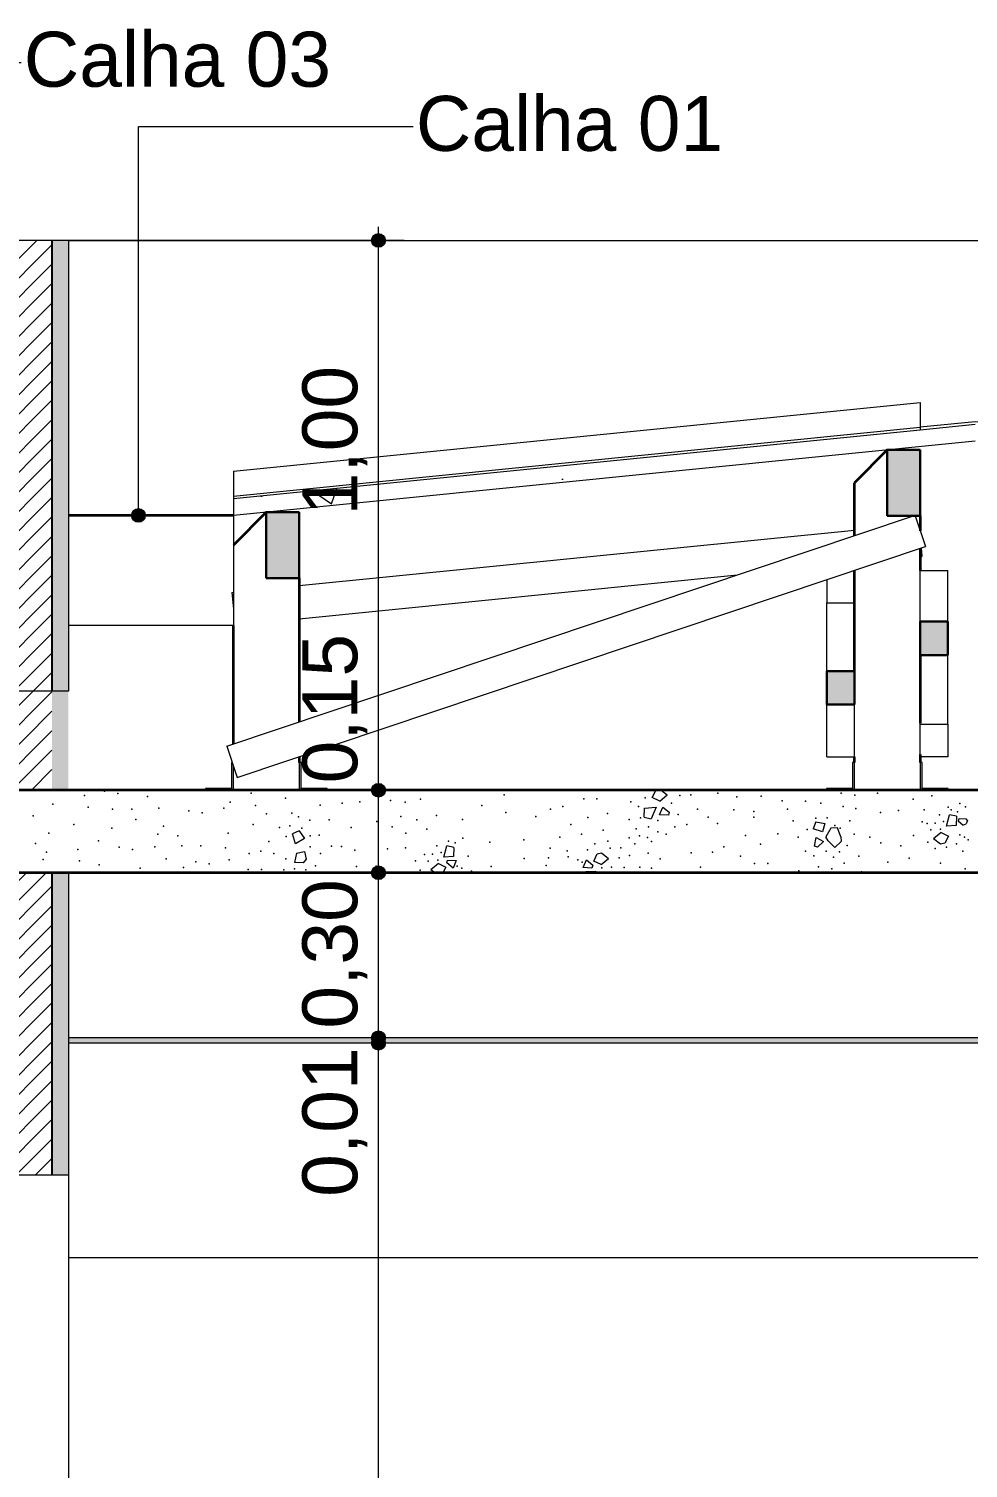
# Model space of a CAD drawing. Header units: metres. Extents: x -77 to 97, y 0 to 6.
# Drawn here: x 86.604 to 88.313, y 3.262 to 5.88 of the extents above; entities that cross this region are included whole.
import ezdxf

# ---------------------------------------------------------------- set-up
doc = ezdxf.new("R2010")
doc.units = ezdxf.units.M
doc.header["$MEASUREMENT"] = 0
doc.linetypes.add('broken', pattern=[2.46944, 1.41111, -1.05833])
for name, color, linetype in [('COTAS CORTE', 7, 'Continuous'), ('FORRO.EXEC', 7, 'Continuous'), ('LAJES.EST', 7, 'Continuous'), ('NOTAS-LAYOUT.EXEC', 7, 'Continuous'), ('PAREDE CONSTRUIR', 7, 'Continuous'), ('S-BEAM-____-OTLN.IFC Model', 7, 'Continuous')]:
    doc.layers.add(name, color=color, linetype=linetype)
for name, color, linetype, lineweight, true_color in [('COTAS CORTE_Caneta_No__25', 7, 'Continuous', 13, 0x982312), ('ESTRUTURA-COB.EST_Caneta_No__254', 7, 'Continuous', 0, 0xd1c9ad), ('ESTRUTURA-COB.EST_Caneta_No__97', 7, 'Continuous', 5, 0x6b6b6b), ('PAREDE CONSTRUIR_Caneta_No__16', 7, 'Continuous', 0, 0xc9c9c9), ('S-BEAM-____-OTLN.IFC Model_Caneta_No__13', 7, 'Continuous', 0, 0xaaaaaa)]:
    doc.layers.add(name, color=color, linetype=linetype, lineweight=lineweight, true_color=true_color)
for name, color, linetype, lineweight in [('ESTRUTURA-COB.EST_Caneta_No__1', 7, 'Continuous', 35), ('ESTRUTURA-COB.EST_Caneta_No__10', 7, 'Continuous', 5), ('ESTRUTURA-COB.EST_Caneta_No__241', 7, 'Continuous', 13), ('ESTRUTURA-COB.EST_Caneta_No__98', 7, 'Continuous', 0), ('FORRO.EXEC_Caneta_No__241', 7, 'Continuous', 13), ('Janelas Archicad_Caneta_No__241', 7, 'Continuous', 13), ('LAJES.EST_Caneta_No__1', 7, 'Continuous', 35), ('LAJES.EST_Caneta_No__241', 7, 'Continuous', 13), ('NOTAS-LAYOUT.EXEC_Caneta_No__241', 7, 'Continuous', 13), ('NOTAS-LAYOUT.EXEC_Caneta_No__5', 7, 'Continuous', 15), ('PAREDE CONSTRUIR_Caneta_No__241', 7, 'Continuous', 13), ('PAREDE CONSTRUIR_Caneta_No__3', 7, 'Continuous', 25), ('S-BEAM-____-OTLN.IFC Model_Caneta_No__1', 7, 'Continuous', 35), ('S-BEAM-____-OTLN.IFC Model_Caneta_No__2', 7, 'Continuous', 30)]:
    doc.layers.add(name, color=color, linetype=linetype, lineweight=lineweight)
doc.styles.add('ESTILO_GERADO_1', font='arial.ttf')
doc.dimstyles.new('ESTILO_GERADO__10', dxfattribs={"dimtxt": 0.1, "dimasz": 0.0475, "dimexe": 0.18, "dimexo": 0.624631, "dimgap": 0, "dimtad": 1, "dimzin": 0, "dimdsep": 46, "dimtxsty": 'ESTILO_GERADO_1', "dimblk": 'ARROWHEAD_11', "dimblk1": 'ARROWHEAD_11', "dimblk2": 'ARROWHEAD_11', "dimcen": 0.09, "dimclrd": 256, "dimclre": 256, "dimclrt": 256, "dimadec": 0, "dimazin": 0, "dimtfac": 1, "dimtdec": 4, "dimtmove": 0, "dimatfit": 3, "dimfxl": 0, "dimtolj": 1, "dimtzin": 0, "dimarcsym": 0})
pattern_1 = [(45, (29.87522, 0.795284), (-0.01767767, 0.01767767), [])]

# ---------------------------------------------------------------- blocks, each defined once
blk = doc.blocks.new('*X145', base_point=(29.8752, 0.7953))
at = {"layer": 'LAJES.EST_Caneta_No__241', "color": 7, "linetype": 'Continuous', "lineweight": 13}
for p, q in [((87.7382, 4.4821), (87.7444, 4.4949)), ((87.7516, 4.4758), (87.7382, 4.4821)), ((87.7444, 4.4949), (87.746, 4.4953)), ((87.7516, 4.4758), (87.7652, 4.4869)), ((87.7546, 4.4953), (87.7652, 4.4869)), ((87.7234, 4.4462), (87.724, 4.4628)), ((87.724, 4.4628), (87.7449, 4.4647)), ((87.7449, 4.4647), (87.7364, 4.4433)), ((87.7515, 4.4508), (87.7571, 4.4649)), ((87.7674, 4.4501), (87.7515, 4.4508)), ((87.7571, 4.4649), (87.7687, 4.4554)), ((87.7687, 4.4554), (87.7674, 4.4501)), ((88.2736, 4.4303), (88.2787, 4.4509)), ((88.2917, 4.4481), (88.2787, 4.4509)), ((87.7234, 4.4462), (87.7364, 4.4433)), ((88.0356, 4.4379), (88.0311, 4.4254)), ((88.0479, 4.4196), (88.0311, 4.4254)), ((88.0356, 4.4379), (88.052, 4.435)), ((88.052, 4.435), (88.0479, 4.4196)), ((88.0631, 4.4266), (88.0539, 4.4106)), ((88.0751, 4.4272), (88.0631, 4.4266)), ((88.081, 4.4105), (88.0751, 4.4272)), ((88.291, 4.4314), (88.2736, 4.4303)), ((88.2917, 4.4481), (88.291, 4.4314)), ((88.2954, 4.4387), (88.2968, 4.444)), ((88.3035, 4.432), (88.2954, 4.4387)), ((88.2968, 4.444), (88.3094, 4.4434)), ((88.3035, 4.432), (88.309, 4.4341)), ((88.3115, 4.4402), (88.309, 4.4341)), ((88.3115, 4.4402), (88.3094, 4.4434)), ((87.0955, 4.4216), (87.0835, 4.416)), ((87.0889, 4.3982), (87.0835, 4.416)), ((87.1051, 4.4079), (87.0889, 4.3982)), ((87.0955, 4.4216), (87.1051, 4.4079)), ((88.0336, 4.3937), (88.0365, 4.4094)), ((88.0365, 4.4094), (88.0496, 4.4019)), ((88.0496, 4.4019), (88.0386, 4.3917)), ((88.0582, 4.4036), (88.0539, 4.4106)), ((88.0703, 4.391), (88.0582, 4.4036)), ((88.082, 4.4021), (88.0703, 4.391)), ((88.081, 4.4105), (88.082, 4.4021)), ((88.2635, 4.4185), (88.2499, 4.4073)), ((88.2626, 4.3973), (88.2499, 4.4073)), ((88.2707, 4.3994), (88.2626, 4.3973)), ((88.2635, 4.4185), (88.2769, 4.4121)), ((88.2769, 4.4121), (88.2707, 4.3994)), ((87.0909, 4.381), (87.0868, 4.3639)), ((87.0909, 4.381), (87.1054, 4.384)), ((87.1054, 4.384), (87.1082, 4.3701)), ((87.3591, 4.3738), (87.3641, 4.3944)), ((87.3765, 4.3749), (87.3591, 4.3738)), ((87.3771, 4.3915), (87.3641, 4.3944)), ((87.3771, 4.3915), (87.3765, 4.3749)), ((87.6316, 4.3667), (87.6378, 4.3795)), ((87.6378, 4.3795), (87.646, 4.3815)), ((87.646, 4.3815), (87.6586, 4.3715)), ((88.0386, 4.3917), (88.0336, 4.3937)), ((87.1029, 4.3635), (87.0868, 4.3639)), ((87.1082, 4.3701), (87.1029, 4.3635)), ((87.3489, 4.362), (87.3353, 4.3508)), ((87.3423, 4.3453), (87.3353, 4.3508)), ((87.3489, 4.362), (87.3623, 4.3556)), ((87.3623, 4.3556), (87.3573, 4.3453)), ((87.3642, 4.3632), (87.3655, 4.3684)), ((87.3758, 4.3537), (87.3642, 4.3632)), ((87.3655, 4.3684), (87.3814, 4.3677)), ((87.3814, 4.3677), (87.3758, 4.3537)), ((87.6125, 4.3546), (87.6182, 4.3686)), ((87.6284, 4.3539), (87.6125, 4.3546)), ((87.6174, 4.3453), (87.6175, 4.3474)), ((87.6175, 4.3474), (87.6349, 4.3485)), ((87.6182, 4.3686), (87.6298, 4.3591)), ((87.6298, 4.3591), (87.6284, 4.3539)), ((87.645, 4.3603), (87.6316, 4.3667)), ((87.6349, 4.3485), (87.6341, 4.3453)), ((87.645, 4.3603), (87.6586, 4.3715))]:
    blk.add_line(p, q, dxfattribs=at)
for p in [(86.705, 4.4859), (86.7412, 4.4935), (86.7655, 4.4897), (86.8195, 4.4841), (87.0081, 4.4899), (87.071, 4.4808), (87.2488, 4.4918), (87.2617, 4.4768), (87.3163, 4.4793), (87.4685, 4.4868), (87.6134, 4.48), (87.637, 4.4799), (87.7251, 4.4814), (87.7883, 4.4859), (87.8082, 4.487), (87.8573, 4.4898), (87.8919, 4.4832), (87.9363, 4.4849), (88.0818, 4.4898), (88.1065, 4.4863), (88.1478, 4.4899), (88.2127, 4.4789), (88.247, 4.4854), (86.6472, 4.4703), (86.7114, 4.4644), (86.7562, 4.4609), (86.7911, 4.461), (86.8403, 4.4626), (86.8947, 4.458), (86.9191, 4.4542), (86.9587, 4.4627), (86.9701, 4.474), (87.0161, 4.4676), (87.0359, 4.4522), (87.0823, 4.4537), (87.1335, 4.4683), (87.1739, 4.472), (87.2059, 4.4742), (87.2886, 4.474), (87.428, 4.4679), (87.4719, 4.455), (87.553, 4.461), (87.5753, 4.4657), (87.6568, 4.4529), (87.699, 4.4742), (87.713, 4.4658), (87.7733, 4.4722), (87.7851, 4.4511), (87.8204, 4.4611), (87.8864, 4.4597), (87.923, 4.4567), (87.9747, 4.476), (87.9844, 4.4612), (88.0171, 4.4753), (88.0447, 4.4716), (88.0857, 4.4657), (88.1084, 4.4624), (88.1535, 4.4552), (88.1861, 4.4586), (88.233, 4.4596), (88.2608, 4.4509), (88.2763, 4.4645), (88.2818, 4.4595), (88.2938, 4.4563), (88.298, 4.471), (88.3082, 4.4651), (86.6114, 4.4486), (86.6853, 4.4331), (86.7546, 4.4265), (86.7983, 4.4423), (86.8487, 4.4303), (87.0119, 4.4331), (87.0599, 4.4279), (87.0789, 4.4304), (87.0946, 4.4473), (87.1006, 4.4263), (87.1149, 4.4412), (87.1502, 4.4417), (87.1902, 4.4276), (87.2369, 4.4385), (87.2647, 4.4286), (87.2807, 4.4479), (87.3099, 4.4417), (87.3279, 4.4245), (87.3455, 4.4493), (87.3928, 4.4421), (87.5264, 4.4477), (87.59, 4.4331), (87.6207, 4.4459), (87.6961, 4.4422), (87.7086, 4.4251), (87.7165, 4.4455), (87.7313, 4.4291), (87.7485, 4.4401), (87.7792, 4.4286), (87.8011, 4.4334), (87.8398, 4.4466), (87.8567, 4.4352), (87.9228, 4.4462), (87.9947, 4.4397), (88.0358, 4.4448), (88.0565, 4.4455), (88.0703, 4.4314), (88.0803, 4.4264), (88.0977, 4.4398), (88.2295, 4.4378), (88.2383, 4.4348), (88.2528, 4.4354), (88.2624, 4.4245), (88.2683, 4.4387), (86.6159, 4.3983), (86.6398, 4.4174), (86.7306, 4.4031), (86.8384, 4.4155), (86.8748, 4.4127), (86.9665, 4.4174), (87.0404, 4.4019), (87.0718, 4.4113), (87.1157, 4.4122), (87.1319, 4.4139), (87.2897, 4.4174), (87.3672, 4.4029), (87.3792, 4.3998), (87.3936, 4.4085), (87.4423, 4.4008), (87.5046, 4.4054), (87.57, 4.4102), (87.6093, 4.4154), (87.6486, 4.4225), (87.6574, 4.4029), (87.6961, 4.4091), (87.7146, 4.4126), (87.7292, 4.4093), (87.7368, 4.4023), (87.748, 4.4197), (87.7631, 4.4153), (87.9076, 4.4132), (87.9668, 4.4159), (88.0034, 4.41), (88.0199, 4.4241), (88.1053, 4.4155), (88.1341, 4.4102), (88.1541, 4.3998), (88.2136, 4.4133), (88.2398, 4.401), (88.2448, 4.4232), (88.2915, 4.3982), (88.2979, 4.4142), (88.306, 4.4102), (88.3128, 4.4051), (86.6356, 4.3829), (86.6931, 4.3878), (86.768, 4.3916), (86.7924, 4.3879), (86.8328, 4.3924), (86.882, 4.394), (86.9169, 4.3941), (86.9617, 4.3906), (87.0045, 4.3802), (87.0259, 4.3849), (87.0493, 4.3804), (87.1154, 4.3925), (87.1343, 4.3803), (87.1545, 4.3937), (87.1726, 4.3931), (87.1966, 4.3866), (87.2566, 4.3887), (87.2888, 4.3904), (87.3237, 4.3783), (87.3382, 4.3789), (87.3463, 4.3944), (87.3537, 4.3822), (87.403, 4.3756), (87.5493, 4.3722), (87.5524, 4.3899), (87.5831, 4.385), (87.585, 4.374), (87.6203, 4.3873), (87.6333, 4.3977), (87.6618, 4.3903), (87.678, 4.3725), (87.6811, 4.3909), (87.6966, 4.3765), (87.7062, 4.3979), (87.7304, 4.3808), (87.809, 4.3815), (87.8478, 4.383), (87.8681, 4.3922), (87.8989, 4.3755), (87.9348, 4.3974), (88.0169, 4.3845), (88.0322, 4.376), (88.0546, 4.3849), (88.068, 4.3734), (88.0786, 4.3835), (88.0927, 4.3949), (88.1138, 4.3758), (88.1903, 4.3946), (88.2054, 4.3721), (88.2529, 4.3892), (88.2734, 4.3919), (88.3034, 4.3849), (86.6296, 4.3696), (86.6957, 4.3673), (86.7314, 4.3595), (86.8062, 4.3535), (86.8536, 4.3709), (86.8854, 4.3549), (86.9076, 4.3653), (86.9319, 4.3615), (86.9681, 4.3691), (87.003, 4.351), (87.0272, 4.3512), (87.0677, 4.3507), (87.0714, 4.3707), (87.0873, 4.3527), (87.1077, 4.3508), (87.1252, 4.3577), (87.1999, 4.3567), (87.2359, 4.3576), (87.2974, 4.3459), (87.307, 4.3673), (87.316, 4.3498), (87.3302, 4.3667), (87.3478, 4.368), (87.3833, 4.3576), (87.3915, 4.3537), (87.409, 4.3483), (87.4448, 4.3568), (87.505, 4.3713), (87.5453, 4.3584), (87.5909, 4.3467), (87.6025, 4.3686), (87.6107, 4.3647), (87.6461, 4.3543), (87.6637, 4.3556), (87.687, 4.355), (87.7155, 4.3556), (87.7368, 4.3534), (87.7527, 4.3709), (87.8261, 4.3556), (87.9242, 4.3621), (87.9484, 4.3622), (88.0046, 4.3487), (88.0408, 4.3563), (88.0651, 4.3525), (88.0873, 4.3629), (88.1191, 4.3469), (88.1665, 4.3643), (88.2625, 4.3628), (88.3077, 4.3527)]:
    blk.add_point(p, dxfattribs=at)
blk = doc.blocks.new('*D171', base_point=(29.8752, 0.7953))
at = {"layer": 'COTAS CORTE_Caneta_No__25', "linetype": 'Continuous', "lineweight": 13, "true_color": 0x982312}
for points in [[(87.2274, 4.0453), (87.2284, 4.0405), (87.2311, 4.0364), (87.2351, 4.0337), (87.2399, 4.0328), (87.2447, 4.0337), (87.2487, 4.0364), (87.2515, 4.0405), (87.2524, 4.0453), (87.2515, 4.0501), (87.2487, 4.0541), (87.2447, 4.0568), (87.2399, 4.0578), (87.2351, 4.0568), (87.2311, 4.0541), (87.2284, 4.0501)], [(87.2274, 4.0353), (87.2284, 4.0305), (87.2311, 4.0264), (87.2351, 4.0237), (87.2399, 4.0228), (87.2447, 4.0237), (87.2487, 4.0264), (87.2515, 4.0305), (87.2524, 4.0353), (87.2515, 4.0401), (87.2487, 4.0441), (87.2447, 4.0468), (87.2399, 4.0478), (87.2351, 4.0468), (87.2311, 4.0441), (87.2284, 4.0401)], [(87.2274, 0.7953), (87.2284, 0.7905), (87.2311, 0.7864), (87.2351, 0.7837), (87.2399, 0.7828), (87.2447, 0.7837), (87.2487, 0.7864), (87.2515, 0.7905), (87.2524, 0.7953), (87.2515, 0.8001), (87.2487, 0.8041), (87.2447, 0.8068), (87.2399, 0.8078), (87.2351, 0.8068), (87.2311, 0.8041), (87.2284, 0.8001)]]:
    blk.add_hatch(color=24, dxfattribs=at).paths.add_polyline_path(points)
at = {"layer": 'COTAS CORTE_Caneta_No__25', "color": 24, "linetype": 'Continuous', "lineweight": 13, "true_color": 0x982312}
for p, q in [((87.2274, 4.0353), (87.193, 4.0353)), ((87.8645, 4.0353), (87.2524, 4.0353)), ((87.2399, 0.8078), (87.2399, 4.0228)), ((87.2274, 0.7953), (86.6153, 0.7953)), ((87.2868, 0.7953), (87.2524, 0.7953)), ((87.2399, 0.7703), (87.2399, 0.7828))]:
    blk.add_line(p, q, dxfattribs=at)
for centre in [(87.2399, 4.0353), (87.2399, 0.7953)]:
    blk.add_circle(centre, 0.0125, dxfattribs=at)
at = {"layer": 'COTAS CORTE_Caneta_No__25', "color": 24, "lineweight": 13, "true_color": 0x982312, "char_height": 0.1, "attachment_point": 7, "rotation": 90, "style": 'ESTILO_GERADO_1'}
for s, insert in [('\\A1;{\\pql;\\fArial|b0|i0|c0|p0;\\W1.000000;0,01}', (87.2199, 3.7559)), ('\\A1;{\\pql;\\fArial|b0|i0|c0|p0;\\W1.000000;3,24}', (87.2199, 2.1484))]:
    blk.add_mtext(s, dxfattribs=dict(at, insert=insert))
blk = doc.blocks.new('ARROWHEAD_11')
at = {"color": 0, "linetype": 'Continuous', "lineweight": 0}
blk.add_line((0, 0), (-1, 0), dxfattribs=at)
at = {"color": 0, "linetype": 'Continuous', "lineweight": 0, "const_width": 0.25, "flags": 128}
blk.add_lwpolyline([(-0.125, 0, 1), (0.125, 0, 1)], format="xyb", close=True, dxfattribs=at)
blk = doc.blocks.new('*D172', base_point=(29.8752, 0.7953))
at = {"layer": 'COTAS CORTE_Caneta_No__25', "linetype": 'Continuous', "lineweight": 13, "true_color": 0x982312}
for points in [[(87.2274, 4.0453), (87.2284, 4.0405), (87.2311, 4.0364), (87.2351, 4.0337), (87.2399, 4.0328), (87.2447, 4.0337), (87.2487, 4.0364), (87.2515, 4.0405), (87.2524, 4.0453), (87.2515, 4.0501), (87.2487, 4.0541), (87.2447, 4.0568), (87.2399, 4.0578), (87.2351, 4.0568), (87.2311, 4.0541), (87.2284, 4.0501)], [(87.2274, 4.0353), (87.2284, 4.0305), (87.2311, 4.0264), (87.2351, 4.0237), (87.2399, 4.0228), (87.2447, 4.0237), (87.2487, 4.0264), (87.2515, 4.0305), (87.2524, 4.0353), (87.2515, 4.0401), (87.2487, 4.0441), (87.2447, 4.0468), (87.2399, 4.0478), (87.2351, 4.0468), (87.2311, 4.0441), (87.2284, 4.0401)]]:
    blk.add_hatch(color=24, dxfattribs=at).paths.add_polyline_path(points)
at = {"layer": 'COTAS CORTE_Caneta_No__25', "color": 24, "linetype": 'Continuous', "lineweight": 13, "true_color": 0x982312}
for p, q in [((87.2274, 4.0453), (87.193, 4.0453)), ((87.2274, 4.0353), (87.193, 4.0353)), ((87.2399, 4.0353), (87.2399, 4.0353)), ((87.8645, 4.0453), (87.2524, 4.0453)), ((87.8645, 4.0353), (87.2524, 4.0353))]:
    blk.add_line(p, q, dxfattribs=at)
for centre in [(87.2399, 4.0453), (87.2399, 4.0353)]:
    blk.add_circle(centre, 0.0125, dxfattribs=at)
blk = doc.blocks.new('*D173', base_point=(29.8752, 0.7953))
at = {"layer": 'COTAS CORTE_Caneta_No__25', "linetype": 'Continuous', "lineweight": 13, "true_color": 0x982312}
for points in [[(87.2274, 4.3453), (87.2284, 4.3405), (87.2311, 4.3364), (87.2351, 4.3337), (87.2399, 4.3328), (87.2447, 4.3337), (87.2487, 4.3364), (87.2515, 4.3405), (87.2524, 4.3453), (87.2515, 4.3501), (87.2487, 4.3541), (87.2447, 4.3568), (87.2399, 4.3578), (87.2351, 4.3568), (87.2311, 4.3541), (87.2284, 4.3501)], [(87.2274, 4.0453), (87.2284, 4.0405), (87.2311, 4.0364), (87.2351, 4.0337), (87.2399, 4.0328), (87.2447, 4.0337), (87.2487, 4.0364), (87.2515, 4.0405), (87.2524, 4.0453), (87.2515, 4.0501), (87.2487, 4.0541), (87.2447, 4.0568), (87.2399, 4.0578), (87.2351, 4.0568), (87.2311, 4.0541), (87.2284, 4.0501)], [(87.2274, 4.0353), (87.2284, 4.0305), (87.2311, 4.0264), (87.2351, 4.0237), (87.2399, 4.0228), (87.2447, 4.0237), (87.2487, 4.0264), (87.2515, 4.0305), (87.2524, 4.0353), (87.2515, 4.0401), (87.2487, 4.0441), (87.2447, 4.0468), (87.2399, 4.0478), (87.2351, 4.0468), (87.2311, 4.0441), (87.2284, 4.0401)]]:
    blk.add_hatch(color=24, dxfattribs=at).paths.add_polyline_path(points)
at = {"layer": 'COTAS CORTE_Caneta_No__25', "color": 24, "linetype": 'Continuous', "lineweight": 13, "true_color": 0x982312}
blk.add_line((87.2399, 4.0578), (87.2399, 4.3328), dxfattribs=at)
for centre in [(87.2399, 4.3453), (87.2399, 4.0453)]:
    blk.add_circle(centre, 0.0125, dxfattribs=at)
at = {"layer": 'COTAS CORTE_Caneta_No__25', "color": 24, "lineweight": 13, "true_color": 0x982312, "insert": (87.2199, 4.0618), "char_height": 0.1, "attachment_point": 7, "rotation": 90, "style": 'ESTILO_GERADO_1'}
blk.add_mtext('\\A1;{\\pql;\\fArial|b0|i0|c0|p0;\\W1.000000;0,30}', dxfattribs=at)
blk = doc.blocks.new('*D174', base_point=(29.8752, 0.7953))
at = {"layer": 'COTAS CORTE_Caneta_No__25', "linetype": 'Continuous', "lineweight": 13, "true_color": 0x982312}
for points in [[(87.2274, 4.4953), (87.2284, 4.4905), (87.2311, 4.4864), (87.2351, 4.4837), (87.2399, 4.4828), (87.2447, 4.4837), (87.2487, 4.4864), (87.2515, 4.4905), (87.2524, 4.4953), (87.2515, 4.5001), (87.2487, 4.5041), (87.2447, 4.5068), (87.2399, 4.5078), (87.2351, 4.5068), (87.2311, 4.5041), (87.2284, 4.5001)], [(87.2274, 4.3453), (87.2284, 4.3405), (87.2311, 4.3364), (87.2351, 4.3337), (87.2399, 4.3328), (87.2447, 4.3337), (87.2487, 4.3364), (87.2515, 4.3405), (87.2524, 4.3453), (87.2515, 4.3501), (87.2487, 4.3541), (87.2447, 4.3568), (87.2399, 4.3578), (87.2351, 4.3568), (87.2311, 4.3541), (87.2284, 4.3501)]]:
    blk.add_hatch(color=24, dxfattribs=at).paths.add_polyline_path(points)
at = {"layer": 'COTAS CORTE_Caneta_No__25', "color": 24, "linetype": 'Continuous', "lineweight": 13, "true_color": 0x982312}
for p, q in [((87.2274, 4.4953), (86.6153, 4.4953)), ((87.2399, 4.3578), (87.2399, 4.4828)), ((87.2868, 4.4953), (87.2524, 4.4953)), ((87.2274, 4.3453), (86.6153, 4.3453)), ((87.2868, 4.3453), (87.2524, 4.3453))]:
    blk.add_line(p, q, dxfattribs=at)
for centre in [(87.2399, 4.4953), (87.2399, 4.3453)]:
    blk.add_circle(centre, 0.0125, dxfattribs=at)
blk = doc.blocks.new('*D175', base_point=(29.8752, 0.7953))
at = {"layer": 'COTAS CORTE_Caneta_No__25', "linetype": 'Continuous', "lineweight": 13, "true_color": 0x982312}
for points in [[(87.2274, 5.4953), (87.2284, 5.4905), (87.2311, 5.4864), (87.2351, 5.4837), (87.2399, 5.4828), (87.2447, 5.4837), (87.2487, 5.4864), (87.2515, 5.4905), (87.2524, 5.4953), (87.2515, 5.5001), (87.2487, 5.5041), (87.2447, 5.5068), (87.2399, 5.5078), (87.2351, 5.5068), (87.2311, 5.5041), (87.2284, 5.5001)], [(87.2274, 4.4953), (87.2284, 4.4905), (87.2311, 4.4864), (87.2351, 4.4837), (87.2399, 4.4828), (87.2447, 4.4837), (87.2487, 4.4864), (87.2515, 4.4905), (87.2524, 4.4953), (87.2515, 4.5001), (87.2487, 4.5041), (87.2447, 4.5068), (87.2399, 4.5078), (87.2351, 4.5068), (87.2311, 4.5041), (87.2284, 4.5001)]]:
    blk.add_hatch(color=24, dxfattribs=at).paths.add_polyline_path(points)
at = {"layer": 'COTAS CORTE_Caneta_No__25', "color": 24, "linetype": 'Continuous', "lineweight": 13, "true_color": 0x982312}
for p, q in [((87.2399, 5.5078), (87.2399, 5.5203)), ((87.2274, 5.4953), (86.6153, 5.4953)), ((87.2399, 4.5078), (87.2399, 5.4828)), ((87.2868, 5.4953), (87.2524, 5.4953)), ((87.2274, 4.4953), (86.6153, 4.4953)), ((87.2868, 4.4953), (87.2524, 4.4953))]:
    blk.add_line(p, q, dxfattribs=at)
for centre in [(87.2399, 5.4953), (87.2399, 4.4953)]:
    blk.add_circle(centre, 0.0125, dxfattribs=at)
at = {"layer": 'COTAS CORTE_Caneta_No__25', "color": 24, "lineweight": 13, "true_color": 0x982312, "char_height": 0.1, "attachment_point": 7, "rotation": 90, "style": 'ESTILO_GERADO_1'}
for s, insert in [('\\A1;{\\pql;\\fArial|b0|i0|c0|p0;\\W1.000000;1,00}', (87.2199, 4.9953)), ('\\A1;{\\pql;\\fArial|b0|i0|c0|p0;\\W1.000000;0,15}', (87.2199, 4.5078))]:
    blk.add_mtext(s, dxfattribs=dict(at, insert=insert))
blk = doc.blocks.new('Rótulo_57_4', base_point=(86.803, 4.9953))
at = {"layer": 'NOTAS-LAYOUT.EXEC', "linetype": 'Continuous', "lineweight": 0, "true_color": 0x000000}
blk.add_hatch(color=18, dxfattribs=at).paths.add_polyline_path([(86.7905, 4.9953), (86.7915, 4.9905), (86.7942, 4.9865), (86.7982, 4.9838), (86.803, 4.9828), (86.8078, 4.9838), (86.8119, 4.9865), (86.8146, 4.9905), (86.8155, 4.9953), (86.8146, 5.0001), (86.8119, 5.0042), (86.8078, 5.0069), (86.803, 5.0078), (86.7982, 5.0069), (86.7942, 5.0042), (86.7915, 5.0001)])
at = {"layer": 'NOTAS-LAYOUT.EXEC_Caneta_No__241', "color": 7, "linetype": 'broken', "lineweight": 13}
for p, q in [((86.803, 5.0078), (86.803, 5.7024)), ((86.803, 5.7024), (87.303, 5.7024))]:
    blk.add_line(p, q, dxfattribs=at)
at = {"layer": 'NOTAS-LAYOUT.EXEC_Caneta_No__5', "color": 7, "linetype": 'Continuous', "lineweight": 15}
blk.add_circle((86.803, 4.9953), 0.0125, dxfattribs=at)
at = {"layer": 'NOTAS-LAYOUT.EXEC_Caneta_No__241', "color": 7, "lineweight": 13, "insert": (87.308, 5.7582), "char_height": 0.1, "attachment_point": 1, "style": 'ESTILO_GERADO_1'}
blk.add_mtext('\\A1;{\\pql;\\pt0,241;\\fArial|b0|i0|c0|p0;\\W1.000000;Calha 01\\fArial|b0|i0|c0|p0;\\W1.000000;\\A1{\\H.66x;\\S^  ;}\\fArial|b0|i0|c0|p0;\\W1.000000;\\fArial|b0|i0|c0|p0;\\W1.000000;\\A1{\\H.66x;\\S^  ;}\\fArial|b0|i0|c0|p0;\\W1.000000;\\fArial|b0|i0|c0|p0;\\W1.000000;\\fArial|b0|i0|c0|p0;\\W1.000000;\\fArial|b0|i0|c0|p0;\\W1.000000;\\fArial|b0|i0|c0|p0;\\W1.000000;\\fArial|b0|i0|c0|p0;\\W1.000000;\\fArial|b0|i0|c0|p0;\\W1.000000;\\A1{\\H.66x;\\S^  ;}\\fArial|b0|i0|c0|p0;\\W1.000000;\\fArial|b0|i0|c0|p0;\\W1.000000;\\A1{\\H.66x;\\S^  ;}\\fArial|b0|i0|c0|p0;\\W1.000000;\\fArial|b0|i0|c0|p0;\\W1.000000;\\fArial|b0|i0|c0|p0;\\W1.000000;\\fArial|b0|i0|c0|p0;\\W1.000000;\\fArial|b0|i0|c0|p0;\\W1.000000;\\fArial|b0|i0|c0|p0;\\W1.000000;\\fArial|b0|i0|c0|p0;\\W1.000000;\\A1{\\H.66x;\\S^  ;}\\fArial|b0|i0|c0|p0;\\W1.000000;\\fArial|b0|i0|c0|p0;\\W1.000000;\\A1{\\H.66x;\\S^  ;}\\fArial|b0|i0|c0|p0;\\W1.000000;\\fArial|b0|i0|c0|p0;\\W1.000000;\\fArial|b0|i0|c0|p0;\\W1.000000;\\fArial|b0|i0|c0|p0;\\W1.000000;\\fArial|b0|i0|c0|p0;\\W1.000000;\\fArial|b0|i0|c0|p0;\\W1.000000;\\fArial|b0|i0|c0|p0;\\W1.000000;\\A1{\\H.66x;\\S^  ;}\\fArial|b0|i0|c0|p0;\\W1.000000;\\fArial|b0|i0|c0|p0;\\W1.000000;\\A1{\\H.66x;\\S^  ;}\\fArial|b0|i0|c0|p0;\\W1.000000;\\fArial|b0|i0|c0|p0;\\W1.000000;\\fArial|b0|i0|c0|p0;\\W1.000000;\\fArial|b0|i0|c0|p0;\\W1.000000;\\fArial|b0|i0|c0|p0;\\W1.000000;\\fArial|b0|i0|c0|p0;\\W1.000000;\\fArial|b0|i0|c0|p0;\\W1.000000;\\A1{\\H.66x;\\S^  ;}\\fArial|b0|i0|c0|p0;\\W1.000000;\\fArial|b0|i0|c0|p0;\\W1.000000;\\A1{\\H.66x;\\S^  ;}\\fArial|b0|i0|c0|p0;\\W1.000000;\\fArial|b0|i0|c0|p0;\\W1.000000;\\fArial|b0|i0|c0|p0;\\W1.000000;\\fArial|b0|i0|c0|p0;\\W1.000000;\\fArial|b0|i0|c0|p0;\\W1.000000;\\fArial|b0|i0|c0|p0;\\W1.000000;\\fArial|b0|i0|c0|p0;\\W1.000000;\\A1{\\H.66x;\\S^  ;}\\fArial|b0|i0|c0|p0;\\W1.000000;}', dxfattribs=at)
blk = doc.blocks.new('Rótulo_60_4', base_point=(86.2928, 4.9953))
at = {"layer": 'NOTAS-LAYOUT.EXEC', "linetype": 'Continuous', "lineweight": 0, "true_color": 0x000000}
blk.add_hatch(color=18, dxfattribs=at).paths.add_polyline_path([(86.2803, 4.9953), (86.2813, 4.9905), (86.284, 4.9865), (86.288, 4.9838), (86.2928, 4.9828), (86.2976, 4.9838), (86.3016, 4.9865), (86.3044, 4.9905), (86.3053, 4.9953), (86.3044, 5.0001), (86.3016, 5.0042), (86.2976, 5.0069), (86.2928, 5.0078), (86.288, 5.0069), (86.284, 5.0042), (86.2813, 5.0001)])
at = {"layer": 'NOTAS-LAYOUT.EXEC_Caneta_No__241', "color": 7, "linetype": 'broken', "lineweight": 13}
for p, q in [((86.2928, 5.0078), (86.2928, 5.8192)), ((86.2928, 5.8192), (86.5895, 5.8192))]:
    blk.add_line(p, q, dxfattribs=at)
at = {"layer": 'NOTAS-LAYOUT.EXEC_Caneta_No__5', "color": 7, "linetype": 'Continuous', "lineweight": 15}
blk.add_circle((86.2928, 4.9953), 0.0125, dxfattribs=at)
at = {"layer": 'NOTAS-LAYOUT.EXEC_Caneta_No__241', "color": 7, "lineweight": 13, "insert": (86.5945, 5.8749), "char_height": 0.1, "attachment_point": 1, "style": 'ESTILO_GERADO_1'}
blk.add_mtext('\\A1;{\\pql;\\pt0,241;\\fArial|b0|i0|c0|p0;\\W1.000000;Calha 03\\fArial|b0|i0|c0|p0;\\W1.000000;\\A1{\\H.66x;\\S^  ;}\\fArial|b0|i0|c0|p0;\\W1.000000;\\fArial|b0|i0|c0|p0;\\W1.000000;\\A1{\\H.66x;\\S^  ;}\\fArial|b0|i0|c0|p0;\\W1.000000;\\fArial|b0|i0|c0|p0;\\W1.000000;\\fArial|b0|i0|c0|p0;\\W1.000000;\\fArial|b0|i0|c0|p0;\\W1.000000;\\fArial|b0|i0|c0|p0;\\W1.000000;\\fArial|b0|i0|c0|p0;\\W1.000000;\\fArial|b0|i0|c0|p0;\\W1.000000;\\A1{\\H.66x;\\S^  ;}\\fArial|b0|i0|c0|p0;\\W1.000000;\\fArial|b0|i0|c0|p0;\\W1.000000;\\A1{\\H.66x;\\S^  ;}\\fArial|b0|i0|c0|p0;\\W1.000000;\\fArial|b0|i0|c0|p0;\\W1.000000;\\fArial|b0|i0|c0|p0;\\W1.000000;\\fArial|b0|i0|c0|p0;\\W1.000000;\\fArial|b0|i0|c0|p0;\\W1.000000;\\fArial|b0|i0|c0|p0;\\W1.000000;\\fArial|b0|i0|c0|p0;\\W1.000000;\\A1{\\H.66x;\\S^  ;}\\fArial|b0|i0|c0|p0;\\W1.000000;\\fArial|b0|i0|c0|p0;\\W1.000000;\\A1{\\H.66x;\\S^  ;}\\fArial|b0|i0|c0|p0;\\W1.000000;\\fArial|b0|i0|c0|p0;\\W1.000000;\\fArial|b0|i0|c0|p0;\\W1.000000;\\fArial|b0|i0|c0|p0;\\W1.000000;\\fArial|b0|i0|c0|p0;\\W1.000000;\\fArial|b0|i0|c0|p0;\\W1.000000;\\fArial|b0|i0|c0|p0;\\W1.000000;\\A1{\\H.66x;\\S^  ;}\\fArial|b0|i0|c0|p0;\\W1.000000;\\fArial|b0|i0|c0|p0;\\W1.000000;\\A1{\\H.66x;\\S^  ;}\\fArial|b0|i0|c0|p0;\\W1.000000;\\fArial|b0|i0|c0|p0;\\W1.000000;\\fArial|b0|i0|c0|p0;\\W1.000000;\\fArial|b0|i0|c0|p0;\\W1.000000;\\fArial|b0|i0|c0|p0;\\W1.000000;\\fArial|b0|i0|c0|p0;\\W1.000000;\\fArial|b0|i0|c0|p0;\\W1.000000;\\A1{\\H.66x;\\S^  ;}\\fArial|b0|i0|c0|p0;\\W1.000000;\\fArial|b0|i0|c0|p0;\\W1.000000;\\A1{\\H.66x;\\S^  ;}\\fArial|b0|i0|c0|p0;\\W1.000000;\\fArial|b0|i0|c0|p0;\\W1.000000;\\fArial|b0|i0|c0|p0;\\W1.000000;\\fArial|b0|i0|c0|p0;\\W1.000000;\\fArial|b0|i0|c0|p0;\\W1.000000;\\fArial|b0|i0|c0|p0;\\W1.000000;\\fArial|b0|i0|c0|p0;\\W1.000000;\\A1{\\H.66x;\\S^  ;}\\fArial|b0|i0|c0|p0;\\W1.000000;}', dxfattribs=at)

msp = doc.modelspace()

# ---------------------------------------------------------------- hatches: boundary and pattern name
at = {"layer": 'ESTRUTURA-COB.EST_Caneta_No__254', "linetype": 'Continuous', "lineweight": 0, "true_color": 0xd1c9ad}
h = msp.add_hatch(dxfattribs=at)
h.set_pattern_fill('Haie_OD_0004', color=9, style=0, pattern_type=2)
h.set_pattern_definition([(45, (29.87522, 1.29528), (-0.159099, 0.159099), [0, -0.15, 0, -0.225]), (110, (30.37522, 1.29528), (0.2114308, 0.0769545), [0, -0.11, 0, -0.19])])
h.paths.add_polyline_path([(88.2258, 5.1505), (88.3258, 5.1605), (88.4258, 5.1505), (88.4258, 5.1555), (88.3258, 5.1655), (88.2258, 5.1555)])
at = {"layer": 'ESTRUTURA-COB.EST_Caneta_No__97', "linetype": 'Continuous', "lineweight": 5, "true_color": 0x6b6b6b}
h = msp.add_hatch(dxfattribs=at)
h.set_pattern_fill('AR_CONC_0004', color=251, style=0, pattern_type=2)
h.set_pattern_definition([(50, (29.8752, 0.7953), (-0.546554, 0.0478173), [0.05715, -0.62865]), (355, (29.8752, 0.7953), (-0.10573, 0.5731705), [0.04572, -0.502922]), (100.4514, (29.92077, 0.7913), (0.4408237, 0.5253533), [0.04857, -0.5342707]), (46.1842, (29.8752, 0.9477), (-0.813237, 0.126127), [0.085725, -0.942975]), (96.6356, (29.943, 0.9372), (0.712212, 0.742278), [0.072855, -0.801407]), (351.1842, (29.8752, 0.9477), (0.712212, 0.742278), [0.06858, -0.754379]), (21, (29.9514, 0.9096), (-0.4548432, 0.3067956), [0.05715, -0.62865]), (326, (29.9514, 0.9096), (0.185406, 0.552564), [0.04572, -0.50292]), (71.4514, (29.9893, 0.884), (0.6402493, 0.2457683), [0.04857, -0.53427]), (37.5, (29.87522, 0.79528), (0.0092658, 0.2536651), [0, -0.496824, 0, -0.51054, 0, -0.504825]), (7.5, (29.87522, 0.79528), (0.200459, 0.3005417), [0, -0.291084, 0, -0.485394, 0, -0.192405]), (327.5, (29.7053, 0.79528), (-0.4067718, 0.0171862), [0, -0.1905, 0, -0.59436, 0, -0.78867]), (317.5, (29.6291, 0.7953), (0.4443875, 0.0762795), [0, -0.24765, 0, -0.394716, 0, -0.56007])])
h.paths.add_polyline_path([(86.9758, 5.0255), (86.9758, 4.9953), (88.3258, 5.1303), (88.3258, 5.1605)])
at = {"layer": 'FORRO.EXEC', "linetype": 'Continuous', "lineweight": 0, "true_color": 0xffffff}
msp.add_hatch(color=7, dxfattribs=at).paths.add_polyline_path([(86.6758, 4.0353), (90.1758, 4.0353), (90.1758, 4.0453), (86.6758, 4.0453)])
at = {"layer": 'PAREDE CONSTRUIR', "linetype": 'Continuous', "lineweight": 0, "true_color": 0x000000}
h = msp.add_hatch(dxfattribs=at)
h.set_pattern_fill('common_brick_0004', color=18, style=0, pattern_type=2)
h.set_pattern_definition(pattern_1)
h.paths.add_polyline_path([(86.5058, 5.4953), (86.5058, 4.6753), (86.6458, 4.6753), (86.6458, 5.4953)])
at = {"layer": 'PAREDE CONSTRUIR', "linetype": 'Continuous', "lineweight": 0, "true_color": 0xffffff}
for points in [[(86.6458, 5.4953), (86.6458, 4.6753), (86.6758, 4.6753), (86.6758, 5.4953)], [(86.6758, 4.6753), (86.6458, 4.6753), (86.6458, 4.4953), (86.6758, 4.4953)], [(86.6758, 4.3453), (86.6458, 4.3453), (86.6458, 3.7953), (86.6758, 3.7953)]]:
    msp.add_hatch(color=7, dxfattribs=at).paths.add_polyline_path(points)
at = {"layer": 'PAREDE CONSTRUIR', "linetype": 'Continuous', "lineweight": 0, "true_color": 0x000000}
h = msp.add_hatch(dxfattribs=at)
h.set_pattern_fill('common_brick_0004', color=18, style=0, pattern_type=2)
h.set_pattern_definition(pattern_1)
h.paths.add_polyline_path([(86.5058, 4.6753), (86.5058, 4.4953), (86.6458, 4.4953), (86.6458, 4.6753)])
h = msp.add_hatch(dxfattribs=at)
h.set_pattern_fill('common_brick_0004', color=18, style=0, pattern_type=2)
h.set_pattern_definition(pattern_1)
h.paths.add_polyline_path([(86.5058, 3.7953), (86.6458, 3.7953), (86.6458, 4.3453), (86.5058, 4.3453)])
at = {"layer": 'S-BEAM-____-OTLN.IFC Model', "linetype": 'Continuous', "lineweight": 0, "true_color": 0x000000}
for points in [[(88.2258, 4.9943), (88.2258, 5.1143), (88.1658, 5.1143), (88.1658, 4.9943)], [(87.0958, 4.8813), (87.0958, 5.0013), (87.0358, 5.0013), (87.0358, 4.8813)], [(88.2258, 4.7411), (88.2758, 4.7411), (88.2758, 4.8021), (88.2258, 4.8021)], [(88.1058, 4.6511), (88.1058, 4.7121), (88.0558, 4.7121), (88.0558, 4.6511)]]:
    msp.add_hatch(color=18, dxfattribs=at).paths.add_polyline_path(points)

# ---------------------------------------------------------------- linework, layer by layer
at = {"layer": 'ESTRUTURA-COB.EST_Caneta_No__1', "color": 7, "linetype": 'Continuous', "lineweight": 35}
msp.add_line((86.9758, 4.9953), (86.6758, 4.9953), dxfattribs=at)
at = {"layer": 'ESTRUTURA-COB.EST_Caneta_No__10', "color": 7, "linetype": 'Continuous', "lineweight": 5}
for p, q in [((86.9758, 4.9953), (86.9758, 4.7953)), ((86.9758, 4.7953), (86.6758, 4.7953))]:
    msp.add_line(p, q, dxfattribs=at)
at = {"layer": 'ESTRUTURA-COB.EST_Caneta_No__241', "color": 7, "linetype": 'Continuous', "lineweight": 13}
for p, q in [((86.9758, 5.0757), (88.2258, 5.2007)), ((88.2258, 5.2007), (88.2258, 5.1555)), ((88.3258, 5.1605), (88.2258, 5.1505)), ((86.9758, 5.0305), (88.2258, 5.1555)), ((88.2258, 5.1505), (86.9758, 5.0255)), ((88.3258, 5.1303), (86.9758, 4.9953)), ((86.9758, 5.0757), (86.9758, 5.0305)), ((86.9758, 5.0305), (86.9758, 5.0255)), ((86.9758, 5.0255), (86.9758, 4.9953))]:
    msp.add_line(p, q, dxfattribs=at)
at = {"layer": 'ESTRUTURA-COB.EST_Caneta_No__98', "color": 7, "linetype": 'Continuous', "lineweight": 0}
msp.add_line((88.2258, 5.1555), (88.2258, 5.1505), dxfattribs=at)
at = {"layer": 'ESTRUTURA-COB.EST_Caneta_No__98', "color": 7, "linetype": 'Continuous', "lineweight": 0, "flags": 128}
msp.add_lwpolyline([(88.4258, 5.1555), (88.3258, 5.1655), (88.2258, 5.1555)], dxfattribs=at)
at = {"layer": 'FORRO.EXEC_Caneta_No__241', "color": 7, "linetype": 'Continuous', "lineweight": 13}
for p, q in [((89.9758, 4.0453), (86.6758, 4.0453)), ((90.1758, 4.0353), (86.6758, 4.0353))]:
    msp.add_line(p, q, dxfattribs=at)
at = {"layer": 'Janelas Archicad_Caneta_No__241', "color": 7, "linetype": 'Continuous', "lineweight": 13}
msp.add_line((86.6758, 3.7953), (86.6758, 2.9953), dxfattribs=at)
at = {"layer": 'LAJES.EST_Caneta_No__1', "color": 7, "linetype": 'Continuous', "lineweight": 35}
for p, q in [((89.9758, 4.4953), (77.1754, 4.4953)), ((89.9758, 4.3453), (86.6758, 4.3453))]:
    msp.add_line(p, q, dxfattribs=at)
at = {"layer": 'LAJES.EST_Caneta_No__1', "color": 7, "linetype": 'Continuous', "lineweight": 35, "flags": 128}
msp.add_lwpolyline([(86.6758, 4.3453), (86.6458, 4.3453), (86.5058, 4.3453), (86.4758, 4.3453)], dxfattribs=at)
at = {"layer": 'PAREDE CONSTRUIR_Caneta_No__16', "color": 9, "linetype": 'Continuous', "lineweight": 0, "true_color": 0xc9c9c9}
msp.add_line((86.6758, 3.6453), (89.7288, 3.6453), dxfattribs=at)
at = {"layer": 'PAREDE CONSTRUIR_Caneta_No__241', "color": 7, "linetype": 'Continuous', "lineweight": 13}
for p, q in [((86.6758, 5.4953), (89.9758, 5.4953)), ((86.6758, 5.4953), (86.6758, 4.9953)), ((86.6758, 4.9953), (86.6758, 4.7953)), ((86.6758, 4.7953), (86.6758, 4.6753)), ((86.6758, 4.3453), (86.6758, 4.0453)), ((86.6758, 4.0453), (86.6758, 4.0353)), ((86.6758, 4.0353), (86.6758, 3.7953))]:
    msp.add_line(p, q, dxfattribs=at)
at = {"layer": 'PAREDE CONSTRUIR_Caneta_No__241', "color": 7, "linetype": 'Continuous', "lineweight": 13, "flags": 128}
for points in [[(86.6758, 5.4953), (86.6458, 5.4953), (86.5058, 5.4953), (86.4758, 5.4953)], [(86.6758, 4.6753), (86.6458, 4.6753), (86.5058, 4.6753), (86.4758, 4.6753)], [(86.6758, 3.7953), (86.6458, 3.7953), (86.5858, 3.7953), (86.5258, 3.7953), (86.5058, 3.7953), (86.4758, 3.7953)]]:
    msp.add_lwpolyline(points, dxfattribs=at)
at = {"layer": 'PAREDE CONSTRUIR_Caneta_No__3', "color": 7, "linetype": 'Continuous', "lineweight": 25}
for p, q in [((86.6458, 5.4953), (86.6458, 4.6753)), ((86.6458, 4.3453), (86.6458, 3.7953))]:
    msp.add_line(p, q, dxfattribs=at)
at = {"layer": 'S-BEAM-____-OTLN.IFC Model_Caneta_No__1', "color": 7, "linetype": 'Continuous', "lineweight": 35}
for p, q in [((88.1658, 5.1143), (88.1058, 5.0543)), ((88.1058, 4.9582), (88.1058, 5.0543)), ((87.0358, 5.0013), (86.9758, 4.9413)), ((88.2258, 4.9943), (88.2258, 4.9673)), ((88.2258, 4.9351), (88.2258, 4.8953)), ((87.0958, 4.8813), (87.0958, 4.6196)), ((88.1058, 4.7121), (88.1058, 4.8949)), ((86.9758, 4.5793), (86.9758, 4.7953)), ((88.2258, 4.7411), (88.2258, 4.6171)), ((87.0958, 4.5563), (87.0958, 4.5461)), ((88.1058, 4.5461), (88.1058, 4.5562)), ((88.2258, 4.5603), (88.2258, 4.5461))]:
    msp.add_line(p, q, dxfattribs=at)
at = {"layer": 'S-BEAM-____-OTLN.IFC Model_Caneta_No__13', "color": 253, "linetype": 'Continuous', "lineweight": 0, "true_color": 0xaaaaaa}
for p, q in [((86.9637, 4.5753), (88.2136, 4.9943)), ((88.2167, 4.9943), (88.2355, 4.9384)), ((87.0958, 4.8675), (88.1058, 4.9685)), ((86.9827, 4.5184), (88.2355, 4.9384)), ((88.2273, 4.9356), (88.2288, 4.9205)), ((88.2258, 4.9202), (88.2288, 4.9205)), ((87.0958, 4.8072), (87.8934, 4.887)), ((88.0558, 4.8782), (88.0558, 4.8362)), ((88.2258, 4.8021), (88.2258, 4.8953)), ((88.2258, 4.8953), (88.2758, 4.8953)), ((88.2758, 4.8021), (88.2758, 4.8953)), ((86.9728, 4.8552), (86.9758, 4.8555)), ((86.9728, 4.8552), (86.9758, 4.8254)), ((88.0558, 4.8362), (88.1058, 4.8362)), ((88.0558, 4.7121), (88.0558, 4.8362)), ((88.2758, 4.6153), (88.2758, 4.7411)), ((88.0558, 4.5562), (88.0558, 4.6511)), ((88.1058, 4.5562), (88.1058, 4.6511)), ((88.2258, 4.6153), (88.2258, 4.6171)), ((88.2258, 4.6153), (88.2758, 4.6153)), ((88.2258, 4.5603), (88.2258, 4.6153)), ((88.2758, 4.6153), (88.2758, 4.5562)), ((86.9637, 4.5753), (86.9827, 4.5184)), ((88.0558, 4.5562), (88.1058, 4.5562)), ((88.2758, 4.5562), (88.2258, 4.5562)), ((86.9735, 4.5461), (86.9726, 4.5461)), ((86.9726, 4.5461), (86.9726, 4.4985)), ((86.9758, 4.4953), (86.9758, 4.5391)), ((87.0958, 4.5461), (87.0958, 4.4953)), ((87.099, 4.5461), (87.0958, 4.5461)), ((87.099, 4.4985), (87.099, 4.5461)), ((88.1058, 4.5461), (88.1026, 4.5461)), ((88.1026, 4.5461), (88.1026, 4.4985)), ((88.1058, 4.4953), (88.1058, 4.5461)), ((88.2258, 4.5461), (88.2258, 4.4953)), ((88.229, 4.5461), (88.2258, 4.5461)), ((88.229, 4.4985), (88.229, 4.5461)), ((86.925, 4.4985), (86.925, 4.4953)), ((86.9726, 4.4985), (86.925, 4.4985)), ((87.1466, 4.4985), (87.099, 4.4985)), ((87.1466, 4.4953), (87.1466, 4.4985)), ((88.055, 4.4985), (88.055, 4.4953)), ((88.1026, 4.4985), (88.055, 4.4985)), ((88.2766, 4.4985), (88.229, 4.4985)), ((88.2766, 4.4953), (88.2766, 4.4985))]:
    msp.add_line(p, q, dxfattribs=at)
at = {"layer": 'S-BEAM-____-OTLN.IFC Model_Caneta_No__2', "color": 7, "linetype": 'Continuous', "lineweight": 30}
for p, q in [((88.1658, 5.1143), (88.1658, 4.9943)), ((88.2258, 5.1143), (88.1658, 5.1143)), ((88.2258, 5.1143), (88.2258, 4.9943)), ((87.0358, 5.0013), (87.0358, 4.8813)), ((87.0958, 5.0013), (87.0358, 5.0013)), ((87.0958, 5.0013), (87.0958, 4.8813)), ((88.2258, 4.9943), (88.1658, 4.9943)), ((87.0958, 4.8813), (87.0358, 4.8813)), ((88.2258, 4.8021), (88.2258, 4.7411)), ((88.2758, 4.8021), (88.2258, 4.8021)), ((88.2758, 4.8021), (88.2758, 4.7411)), ((88.2758, 4.7411), (88.2258, 4.7411)), ((88.0558, 4.7121), (88.0558, 4.6511)), ((88.1058, 4.7121), (88.0558, 4.7121)), ((88.1058, 4.7121), (88.1058, 4.6511)), ((88.1058, 4.6511), (88.0558, 4.6511))]:
    msp.add_line(p, q, dxfattribs=at)

# ---------------------------------------------------------------- block references
at = {"layer": 'LAJES.EST', "lineweight": 0}
msp.add_blockref('*X145', (29.8752, 0.7953), dxfattribs=at)
at = {"layer": 'NOTAS-LAYOUT.EXEC', "color": 7, "linetype": 'broken', "lineweight": 13}
for name, p in [('Rótulo_60_4', (86.2928, 4.9953)), ('Rótulo_57_4', (86.803, 4.9953))]:
    msp.add_blockref(name, p, dxfattribs=at)

# ---------------------------------------------------------------- dimensions: what is measured, and where the dimension line sits
at = {"layer": 'COTAS CORTE', "color": 24, "linetype": 'Continuous', "lineweight": 13, "true_color": 0x982312}
for base, p1, p2, picture, middle in [((87.2399, 5.4953), (76.3254, 4.4953), (86.6758, 5.4953), '*D175', (87.1699, 5.1247)), ((87.2399, 4.4953), (76.3254, 4.3453), (76.3254, 4.4953), '*D174', (87.1699, 4.6372)), ((87.2399, 4.3453), (88.4258, 4.0453), (76.3254, 4.3453), '*D173', (87.1699, 4.1913)), ((87.2399, 4.0353), (86.6758, 0.7953), (88.4258, 4.0353), '*D171', (87.1699, 2.2778)), ((87.2399, 4.0453), (88.4258, 4.0353), (88.4258, 4.0453), '*D172', (87.1699, 3.8853))]:
    dim = msp.add_linear_dim(base=base, p1=p1, p2=p2, angle=90, dimstyle='ESTILO_GERADO__10', dxfattribs=at)
    dim.commit()
    dim.dimension.update_dxf_attribs({"geometry": picture, "text_midpoint": middle, "dimtype": 160, "text_rotation": 90})

doc.saveas('drawing.dxf')
